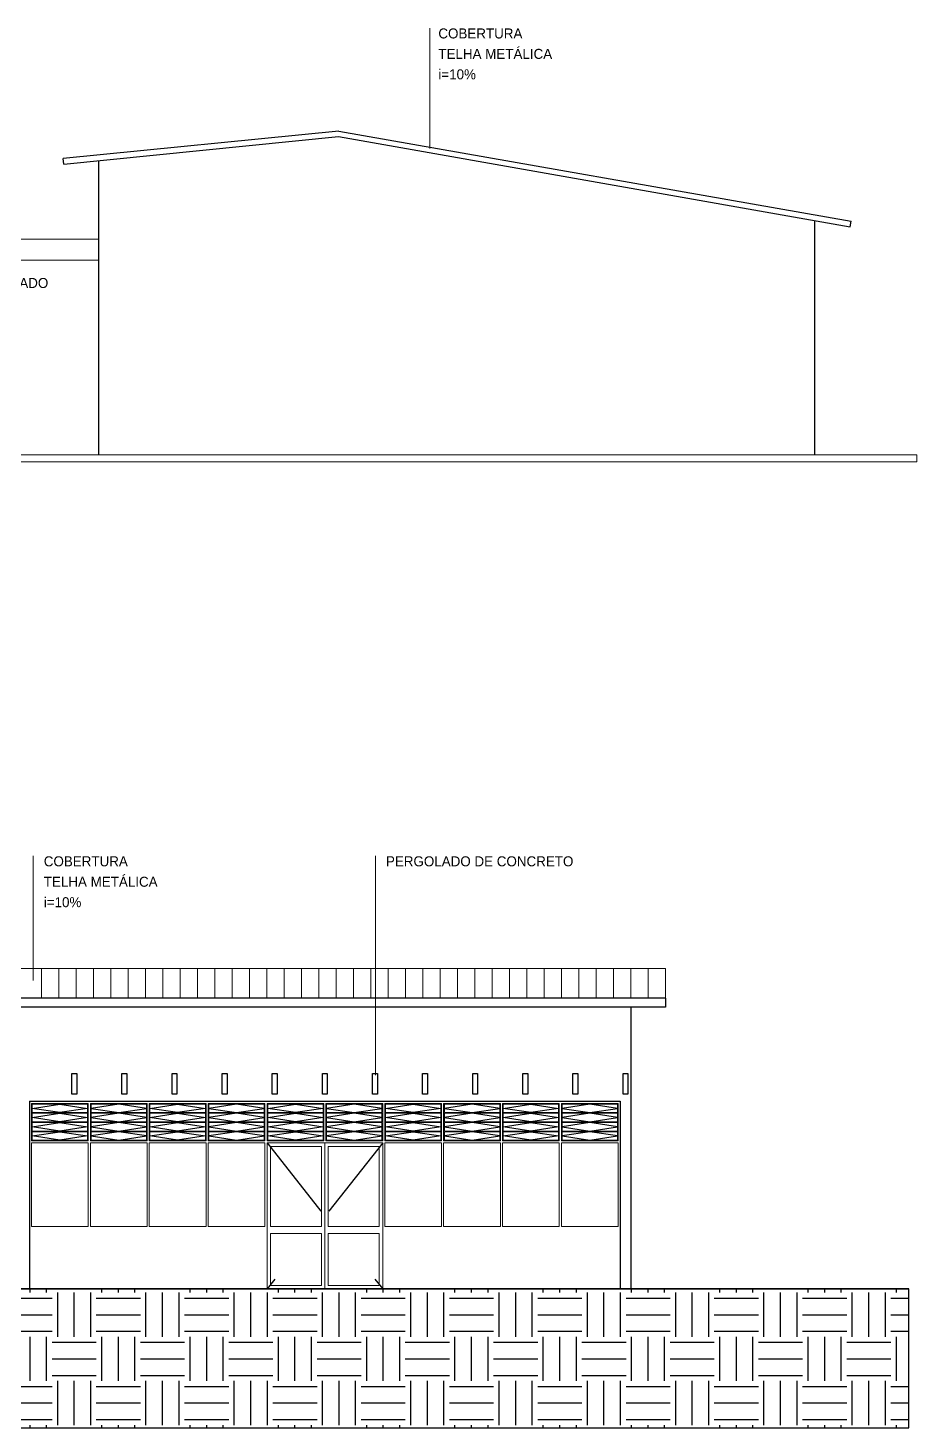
# Model space of a CAD drawing. Header units: millimetres. Extents: x 3006 to 6000, y 1661 to 3774.
# Drawn here: x 4165.25 to 4178.04, y 1793.75 to 1813.89 of the extents above; entities that cross this region are included whole.
import ezdxf

# ---------------------------------------------------------------- set-up
doc = ezdxf.new("R2010")
doc.units = ezdxf.units.MM
doc.header["$LTSCALE"] = 10
doc.linetypes.add('TT3', pattern=[0.25, 0.125, -0.125])
doc.linetypes.add('TT4', pattern=[0.1, 0.05, -0.05])
for name, color, linetype, lineweight in [('.10', 200, 'Continuous', 9), ('.15', 150, 'Continuous', 15), ('.25', 70, 'Continuous', 25), ('.30', 50, 'Continuous', 30), ('COTAS', 230, 'Continuous', 15)]:
    doc.layers.add(name, color=color, linetype=linetype, lineweight=lineweight)
for name, color, linetype in [('.20 hachura', 185, 'Continuous'), ('ARQ-SMB', 9, 'Continuous'), ('Escrita', 34, 'Continuous')]:
    doc.layers.add(name, color=color, linetype=linetype)
doc.styles.add('Texto Wilian', font='himalaya.ttf')
doc.dimstyles.new('Cota 1-75 Exter WMJ', dxfattribs={"dimtxt": 0.12, "dimasz": 0.05, "dimexe": 0.05, "dimexo": 0.1, "dimgap": 0.002, "dimtad": 1, "dimzin": 1, "dimtxsty": 'Texto Wilian', "dimblk": 'BOXFILLED', "dimcen": 2.5, "dimclrd": 230, "dimclre": 230, "dimclrt": 104, "dimazin": 0, "dimtfac": 1, "dimtix": 1, "dimtmove": 0, "dimatfit": 3, "dimfxl": 0.3, "dimfxlon": 1, "dimlwd": 20, "dimarcsym": 1})

# ---------------------------------------------------------------- blocks, each defined once
blk = doc.blocks.new('_BoxFilled')
at = {"color": 0, "linetype": 'ByBlock', "lineweight": -2}
blk.add_line((-0.5, 0), (-1, 0), dxfattribs=at)
at = {"color": 0, "linetype": 'ByBlock'}
blk.add_solid([(-0.5, 0.5), (0.5, 0.5), (-0.5, -0.5), (0.5, -0.5)], dxfattribs=at)

msp = doc.modelspace()

# ---------------------------------------------------------------- hatches: boundary and pattern name
at = {"layer": '.20 hachura', "true_color": 0xc2a3a3}
h = msp.add_hatch(dxfattribs=at)
h.set_pattern_fill('EARTH', color=253, scale=0.1)
h.paths.add_polyline_path([(4152.473, 1795.754), (4152.473, 1793.754), (4177.923, 1793.754), (4177.923, 1795.754)])

# ---------------------------------------------------------------- linework, layer by layer
at = {"layer": '.10', "color": 200, "lineweight": 9}
for p, q in [((4165.303, 1797.884), (4165.303, 1798.424)), ((4165.303, 1798.424), (4166.12, 1798.424)), ((4165.313, 1798.291), (4165.313, 1798.414)), ((4165.313, 1798.414), (4166.11, 1798.414)), ((4166.11, 1798.414), (4166.11, 1798.291)), ((4166.12, 1798.424), (4166.12, 1797.884)), ((4166.967, 1798.424), (4166.15, 1798.424)), ((4166.15, 1798.424), (4166.15, 1797.884)), ((4166.957, 1798.414), (4166.16, 1798.414)), ((4166.16, 1798.414), (4166.16, 1798.291)), ((4166.957, 1798.291), (4166.957, 1798.414)), ((4166.967, 1797.884), (4166.967, 1798.424)), ((4166.997, 1797.884), (4166.997, 1798.424)), ((4166.997, 1798.424), (4167.814, 1798.424)), ((4167.007, 1798.291), (4167.007, 1798.414)), ((4167.007, 1798.414), (4167.804, 1798.414)), ((4167.804, 1798.414), (4167.804, 1798.291)), ((4167.814, 1798.424), (4167.814, 1797.884)), ((4168.661, 1798.424), (4167.844, 1798.424)), ((4167.844, 1798.424), (4167.844, 1797.884)), ((4168.651, 1798.414), (4167.854, 1798.414)), ((4167.854, 1798.414), (4167.854, 1798.291)), ((4168.651, 1798.291), (4168.651, 1798.414)), ((4168.661, 1797.884), (4168.661, 1798.424)), ((4168.691, 1797.884), (4168.691, 1798.424)), ((4168.691, 1798.424), (4169.508, 1798.424)), ((4168.701, 1798.291), (4168.701, 1798.414)), ((4168.701, 1798.414), (4169.498, 1798.414)), ((4169.498, 1798.414), (4169.498, 1798.291)), ((4169.508, 1798.424), (4169.508, 1797.884)), ((4170.355, 1798.424), (4169.538, 1798.424)), ((4169.538, 1798.424), (4169.538, 1797.884)), ((4170.345, 1798.414), (4169.548, 1798.414)), ((4169.548, 1798.414), (4169.548, 1798.291)), ((4170.345, 1798.291), (4170.345, 1798.414)), ((4170.355, 1797.884), (4170.355, 1798.424)), ((4170.385, 1797.884), (4170.385, 1798.424)), ((4170.385, 1798.424), (4171.202, 1798.424)), ((4170.395, 1798.291), (4170.395, 1798.414)), ((4170.395, 1798.414), (4171.192, 1798.414)), ((4171.192, 1798.414), (4171.192, 1798.291)), ((4171.202, 1798.424), (4171.202, 1797.884)), ((4172.049, 1798.424), (4171.232, 1798.424)), ((4171.232, 1798.424), (4171.232, 1797.884)), ((4172.039, 1798.414), (4171.242, 1798.414)), ((4171.242, 1798.414), (4171.242, 1798.291)), ((4172.039, 1798.291), (4172.039, 1798.414)), ((4172.049, 1797.884), (4172.049, 1798.424)), ((4172.079, 1797.884), (4172.079, 1798.424)), ((4172.079, 1798.424), (4172.896, 1798.424)), ((4172.089, 1798.291), (4172.089, 1798.414)), ((4172.089, 1798.414), (4172.886, 1798.414)), ((4172.886, 1798.414), (4172.886, 1798.291)), ((4172.896, 1798.424), (4172.896, 1797.884)), ((4173.743, 1798.424), (4172.926, 1798.424)), ((4172.926, 1798.424), (4172.926, 1797.884)), ((4173.733, 1798.414), (4172.936, 1798.414)), ((4172.936, 1798.414), (4172.936, 1798.291)), ((4173.733, 1798.291), (4173.733, 1798.414)), ((4173.743, 1797.884), (4173.743, 1798.424)), ((4165.313, 1798.291), (4166.11, 1798.291)), ((4165.313, 1798.159), (4165.313, 1798.281)), ((4165.313, 1798.281), (4166.11, 1798.281)), ((4166.11, 1798.281), (4166.11, 1798.159)), ((4166.957, 1798.291), (4166.16, 1798.291)), ((4166.16, 1798.281), (4166.16, 1798.159)), ((4166.957, 1798.281), (4166.16, 1798.281)), ((4166.957, 1798.159), (4166.957, 1798.281)), ((4167.007, 1798.291), (4167.804, 1798.291)), ((4167.007, 1798.159), (4167.007, 1798.281)), ((4167.007, 1798.281), (4167.804, 1798.281)), ((4167.804, 1798.281), (4167.804, 1798.159)), ((4168.651, 1798.291), (4167.854, 1798.291)), ((4167.854, 1798.281), (4167.854, 1798.159)), ((4168.651, 1798.281), (4167.854, 1798.281)), ((4168.651, 1798.159), (4168.651, 1798.281)), ((4168.701, 1798.291), (4169.498, 1798.291)), ((4168.701, 1798.159), (4168.701, 1798.281)), ((4168.701, 1798.281), (4169.498, 1798.281)), ((4169.498, 1798.281), (4169.498, 1798.159)), ((4170.345, 1798.291), (4169.548, 1798.291)), ((4169.548, 1798.281), (4169.548, 1798.159)), ((4170.345, 1798.281), (4169.548, 1798.281)), ((4170.345, 1798.159), (4170.345, 1798.281)), ((4170.395, 1798.291), (4171.192, 1798.291)), ((4170.395, 1798.159), (4170.395, 1798.281)), ((4170.395, 1798.281), (4171.192, 1798.281)), ((4171.192, 1798.281), (4171.192, 1798.159)), ((4172.039, 1798.291), (4171.242, 1798.291)), ((4171.242, 1798.281), (4171.242, 1798.159)), ((4172.039, 1798.281), (4171.242, 1798.281)), ((4172.039, 1798.159), (4172.039, 1798.281)), ((4172.089, 1798.291), (4172.886, 1798.291)), ((4172.089, 1798.159), (4172.089, 1798.281)), ((4172.089, 1798.281), (4172.886, 1798.281)), ((4172.886, 1798.281), (4172.886, 1798.159)), ((4173.733, 1798.291), (4172.936, 1798.291)), ((4172.936, 1798.281), (4172.936, 1798.159)), ((4173.733, 1798.281), (4172.936, 1798.281)), ((4173.733, 1798.159), (4173.733, 1798.281)), ((4165.313, 1798.159), (4166.11, 1798.159)), ((4165.313, 1798.026), (4165.313, 1798.149)), ((4165.313, 1798.149), (4166.11, 1798.149)), ((4165.313, 1798.026), (4166.11, 1798.026)), ((4165.313, 1797.894), (4165.313, 1798.016)), ((4165.313, 1798.016), (4166.11, 1798.016)), ((4166.11, 1798.149), (4166.11, 1798.026)), ((4166.11, 1798.016), (4166.11, 1797.894)), ((4166.957, 1798.159), (4166.16, 1798.159)), ((4166.16, 1798.149), (4166.16, 1798.026)), ((4166.957, 1798.149), (4166.16, 1798.149)), ((4166.957, 1798.026), (4166.16, 1798.026)), ((4166.16, 1798.016), (4166.16, 1797.894)), ((4166.957, 1798.016), (4166.16, 1798.016)), ((4166.957, 1798.026), (4166.957, 1798.149)), ((4166.957, 1797.894), (4166.957, 1798.016)), ((4167.007, 1798.159), (4167.804, 1798.159)), ((4167.007, 1798.026), (4167.007, 1798.149)), ((4167.007, 1798.149), (4167.804, 1798.149)), ((4167.007, 1798.026), (4167.804, 1798.026)), ((4167.007, 1797.894), (4167.007, 1798.016)), ((4167.007, 1798.016), (4167.804, 1798.016)), ((4167.804, 1798.149), (4167.804, 1798.026)), ((4167.804, 1798.016), (4167.804, 1797.894)), ((4168.651, 1798.159), (4167.854, 1798.159)), ((4167.854, 1798.149), (4167.854, 1798.026)), ((4168.651, 1798.149), (4167.854, 1798.149)), ((4168.651, 1798.026), (4167.854, 1798.026)), ((4167.854, 1798.016), (4167.854, 1797.894)), ((4168.651, 1798.016), (4167.854, 1798.016)), ((4168.651, 1798.026), (4168.651, 1798.149)), ((4168.651, 1797.894), (4168.651, 1798.016)), ((4168.701, 1798.159), (4169.498, 1798.159)), ((4168.701, 1798.026), (4168.701, 1798.149)), ((4168.701, 1798.149), (4169.498, 1798.149)), ((4168.701, 1798.026), (4169.498, 1798.026)), ((4168.701, 1797.894), (4168.701, 1798.016)), ((4168.701, 1798.016), (4169.498, 1798.016)), ((4169.498, 1798.149), (4169.498, 1798.026)), ((4169.498, 1798.016), (4169.498, 1797.894)), ((4170.345, 1798.159), (4169.548, 1798.159)), ((4169.548, 1798.149), (4169.548, 1798.026)), ((4170.345, 1798.149), (4169.548, 1798.149)), ((4170.345, 1798.026), (4169.548, 1798.026)), ((4169.548, 1798.016), (4169.548, 1797.894)), ((4170.345, 1798.016), (4169.548, 1798.016)), ((4170.345, 1798.026), (4170.345, 1798.149)), ((4170.345, 1797.894), (4170.345, 1798.016)), ((4170.395, 1798.159), (4171.192, 1798.159)), ((4170.395, 1798.026), (4170.395, 1798.149)), ((4170.395, 1798.149), (4171.192, 1798.149)), ((4170.395, 1798.026), (4171.192, 1798.026)), ((4170.395, 1797.894), (4170.395, 1798.016)), ((4170.395, 1798.016), (4171.192, 1798.016)), ((4171.192, 1798.149), (4171.192, 1798.026)), ((4171.192, 1798.016), (4171.192, 1797.894)), ((4172.039, 1798.159), (4171.242, 1798.159)), ((4171.242, 1798.149), (4171.242, 1798.026)), ((4172.039, 1798.149), (4171.242, 1798.149)), ((4172.039, 1798.026), (4171.242, 1798.026)), ((4171.242, 1798.016), (4171.242, 1797.894)), ((4172.039, 1798.016), (4171.242, 1798.016)), ((4172.039, 1798.026), (4172.039, 1798.149)), ((4172.039, 1797.894), (4172.039, 1798.016)), ((4172.089, 1798.159), (4172.886, 1798.159)), ((4172.089, 1798.026), (4172.089, 1798.149)), ((4172.089, 1798.149), (4172.886, 1798.149)), ((4172.089, 1798.026), (4172.886, 1798.026)), ((4172.089, 1797.894), (4172.089, 1798.016)), ((4172.089, 1798.016), (4172.886, 1798.016)), ((4172.886, 1798.149), (4172.886, 1798.026)), ((4172.886, 1798.016), (4172.886, 1797.894)), ((4173.733, 1798.159), (4172.936, 1798.159)), ((4172.936, 1798.149), (4172.936, 1798.026)), ((4173.733, 1798.149), (4172.936, 1798.149)), ((4173.733, 1798.026), (4172.936, 1798.026)), ((4172.936, 1798.016), (4172.936, 1797.894)), ((4173.733, 1798.016), (4172.936, 1798.016)), ((4173.733, 1798.026), (4173.733, 1798.149)), ((4173.733, 1797.894), (4173.733, 1798.016)), ((4165.303, 1797.884), (4166.12, 1797.884)), ((4166.12, 1797.854), (4165.303, 1797.854)), ((4165.303, 1796.654), (4165.303, 1797.854)), ((4165.313, 1797.894), (4166.11, 1797.894)), ((4166.12, 1797.854), (4166.12, 1796.654)), ((4166.967, 1797.884), (4166.15, 1797.884)), ((4166.967, 1797.854), (4166.15, 1797.854)), ((4166.15, 1797.854), (4166.15, 1796.654)), ((4166.957, 1797.894), (4166.16, 1797.894)), ((4166.967, 1797.854), (4166.967, 1796.654)), ((4166.997, 1797.884), (4167.814, 1797.884)), ((4167.814, 1797.854), (4166.997, 1797.854)), ((4166.997, 1797.854), (4166.997, 1796.654)), ((4167.007, 1797.894), (4167.804, 1797.894)), ((4167.814, 1797.854), (4167.814, 1796.654)), ((4168.661, 1797.884), (4167.844, 1797.884)), ((4168.661, 1797.854), (4167.844, 1797.854)), ((4167.844, 1797.854), (4167.844, 1796.654)), ((4168.651, 1797.894), (4167.854, 1797.894)), ((4168.661, 1797.854), (4168.661, 1796.654)), ((4168.691, 1797.884), (4169.508, 1797.884)), ((4170.355, 1797.854), (4168.691, 1797.854)), ((4168.691, 1797.854), (4168.691, 1795.754)), ((4168.701, 1797.894), (4169.498, 1797.894)), ((4169.473, 1797.804), (4168.741, 1797.804)), ((4168.741, 1797.804), (4168.741, 1796.654)), ((4169.473, 1797.804), (4169.473, 1796.654)), ((4169.523, 1797.854), (4169.523, 1795.754)), ((4170.355, 1797.884), (4169.538, 1797.884)), ((4170.345, 1797.894), (4169.548, 1797.894)), ((4170.305, 1797.804), (4169.573, 1797.804)), ((4169.573, 1797.804), (4169.573, 1796.654)), ((4170.305, 1797.804), (4170.305, 1796.654)), ((4170.355, 1797.854), (4170.355, 1795.754)), ((4170.385, 1797.884), (4171.202, 1797.884)), ((4171.202, 1797.854), (4170.385, 1797.854)), ((4170.385, 1797.854), (4170.385, 1796.654)), ((4170.395, 1797.894), (4171.192, 1797.894)), ((4171.202, 1797.854), (4171.202, 1796.654)), ((4172.049, 1797.884), (4171.232, 1797.884)), ((4172.049, 1797.854), (4171.232, 1797.854)), ((4171.232, 1797.854), (4171.232, 1796.654)), ((4172.039, 1797.894), (4171.242, 1797.894)), ((4172.049, 1797.854), (4172.049, 1796.654)), ((4172.079, 1797.884), (4172.896, 1797.884)), ((4172.896, 1797.854), (4172.079, 1797.854)), ((4172.079, 1797.854), (4172.079, 1796.654)), ((4172.089, 1797.894), (4172.886, 1797.894)), ((4172.896, 1797.854), (4172.896, 1796.654)), ((4173.743, 1797.884), (4172.926, 1797.884)), ((4173.743, 1797.854), (4172.926, 1797.854)), ((4172.926, 1797.854), (4172.926, 1796.654)), ((4173.733, 1797.894), (4172.936, 1797.894)), ((4173.743, 1796.654), (4173.743, 1797.854)), ((4166.12, 1796.654), (4165.303, 1796.654)), ((4166.967, 1796.654), (4166.15, 1796.654)), ((4167.814, 1796.654), (4166.997, 1796.654)), ((4168.661, 1796.654), (4167.844, 1796.654)), ((4169.473, 1796.654), (4168.741, 1796.654)), ((4169.473, 1796.554), (4168.741, 1796.554)), ((4168.741, 1796.554), (4168.741, 1795.804)), ((4169.473, 1796.554), (4169.473, 1795.804)), ((4170.305, 1796.654), (4169.573, 1796.654)), ((4170.305, 1796.554), (4169.573, 1796.554)), ((4169.573, 1796.554), (4169.573, 1795.804)), ((4170.305, 1796.554), (4170.305, 1795.804)), ((4171.202, 1796.654), (4170.385, 1796.654)), ((4172.049, 1796.654), (4171.232, 1796.654)), ((4172.896, 1796.654), (4172.079, 1796.654)), ((4173.743, 1796.654), (4172.926, 1796.654)), ((4169.473, 1795.804), (4168.741, 1795.804)), ((4170.305, 1795.804), (4169.573, 1795.804))]:
    msp.add_line(p, q, dxfattribs=at)
at = {"layer": '.15', "color": 150, "lineweight": 15}
for p, q in [((4163.273, 1810.854), (4166.273, 1810.854)), ((4163.273, 1810.554), (4166.273, 1810.554)), ((4154.763, 1807.754), (4178.041, 1807.754)), ((4154.763, 1807.654), (4178.041, 1807.654)), ((4178.041, 1807.654), (4178.041, 1807.754)), ((4174.423, 1800.366), (4155.973, 1800.366)), ((4165.447, 1800.366), (4165.447, 1799.938)), ((4165.697, 1800.366), (4165.697, 1799.938)), ((4165.946, 1800.366), (4165.946, 1799.938)), ((4166.195, 1800.366), (4166.195, 1799.938)), ((4166.445, 1800.366), (4166.445, 1799.938)), ((4166.694, 1800.366), (4166.694, 1799.938)), ((4166.943, 1800.366), (4166.943, 1799.938)), ((4167.193, 1800.366), (4167.193, 1799.938)), ((4167.442, 1800.366), (4167.442, 1799.938)), ((4167.691, 1800.366), (4167.691, 1799.938)), ((4167.94, 1800.366), (4167.94, 1799.938)), ((4168.19, 1800.366), (4168.19, 1799.938)), ((4168.439, 1800.366), (4168.439, 1799.938)), ((4168.688, 1800.366), (4168.688, 1799.938)), ((4168.938, 1800.366), (4168.938, 1799.938)), ((4169.187, 1800.366), (4169.187, 1799.938)), ((4169.436, 1800.366), (4169.436, 1799.938)), ((4169.686, 1800.366), (4169.686, 1799.938)), ((4169.935, 1800.366), (4169.935, 1799.938)), ((4170.184, 1800.366), (4170.184, 1799.938)), ((4170.434, 1800.366), (4170.434, 1799.938)), ((4170.683, 1800.366), (4170.683, 1799.938)), ((4170.932, 1800.366), (4170.932, 1799.938)), ((4171.182, 1800.366), (4171.182, 1799.938)), ((4171.431, 1800.366), (4171.431, 1799.938)), ((4171.68, 1800.366), (4171.68, 1799.938)), ((4171.93, 1800.366), (4171.93, 1799.938)), ((4172.179, 1800.366), (4172.179, 1799.938)), ((4172.428, 1800.366), (4172.428, 1799.938)), ((4172.678, 1800.366), (4172.678, 1799.938)), ((4172.927, 1800.366), (4172.927, 1799.938)), ((4173.176, 1800.366), (4173.176, 1799.938)), ((4173.426, 1800.366), (4173.426, 1799.938)), ((4173.675, 1800.366), (4173.675, 1799.938)), ((4173.924, 1800.366), (4173.924, 1799.938)), ((4174.174, 1800.366), (4174.174, 1799.938)), ((4174.423, 1800.366), (4174.423, 1799.938))]:
    msp.add_line(p, q, dxfattribs=at)
at = {"layer": '.20 hachura', "color": 253, "true_color": 0xc2a3a3}
msp.add_lwpolyline([(4177.923, 1795.754), (4152.473, 1795.754), (4152.473, 1793.754), (4177.923, 1793.754)], close=True, dxfattribs=at)
at = {"layer": '.25', "color": 70, "lineweight": 25}
for p, q in [((4169.723, 1812.412), (4165.76, 1812.016)), ((4165.768, 1811.936), (4169.72, 1812.331)), ((4169.72, 1812.331), (4177.082, 1811.035)), ((4169.723, 1812.412), (4177.095, 1811.114)), ((4165.768, 1811.936), (4165.76, 1812.016)), ((4177.082, 1811.035), (4177.095, 1811.114)), ((4174.423, 1799.938), (4155.973, 1799.938)), ((4174.423, 1799.809), (4155.973, 1799.809)), ((4174.423, 1799.938), (4174.423, 1799.809))]:
    msp.add_line(p, q, dxfattribs=at)
for points in [[(4165.954, 1798.554), (4165.884, 1798.554), (4165.884, 1798.854), (4165.954, 1798.854)], [(4166.675, 1798.554), (4166.605, 1798.554), (4166.605, 1798.854), (4166.675, 1798.854)], [(4167.395, 1798.554), (4167.325, 1798.554), (4167.325, 1798.854), (4167.395, 1798.854)], [(4168.116, 1798.554), (4168.046, 1798.554), (4168.046, 1798.854), (4168.116, 1798.854)], [(4168.837, 1798.554), (4168.767, 1798.554), (4168.767, 1798.854), (4168.837, 1798.854)], [(4169.558, 1798.554), (4169.488, 1798.554), (4169.488, 1798.854), (4169.558, 1798.854)], [(4170.279, 1798.554), (4170.209, 1798.554), (4170.209, 1798.854), (4170.279, 1798.854)], [(4171, 1798.554), (4170.93, 1798.554), (4170.93, 1798.854), (4171, 1798.854)], [(4171.72, 1798.554), (4171.65, 1798.554), (4171.65, 1798.854), (4171.72, 1798.854)], [(4172.441, 1798.554), (4172.371, 1798.554), (4172.371, 1798.854), (4172.441, 1798.854)], [(4173.162, 1798.554), (4173.092, 1798.554), (4173.092, 1798.854), (4173.162, 1798.854)], [(4173.883, 1798.554), (4173.813, 1798.554), (4173.813, 1798.854), (4173.883, 1798.854)]]:
    msp.add_lwpolyline(points, close=True, dxfattribs=at)
at = {"layer": '.30', "color": 50, "lineweight": 30}
for p, q in [((4166.273, 1807.754), (4166.273, 1811.987)), ((4176.573, 1807.754), (4176.573, 1811.125)), ((4173.923, 1799.809), (4173.923, 1795.754)), ((4165.273, 1798.454), (4165.273, 1795.754)), ((4165.273, 1798.454), (4173.773, 1798.454)), ((4173.773, 1798.454), (4173.773, 1795.754)), ((4152.473, 1795.754), (4177.923, 1795.754))]:
    msp.add_line(p, q, dxfattribs=at)
at = {"layer": 'ARQ-SMB', "linetype": 'TT3'}
for p, q in [((4170.355, 1797.854), (4168.691, 1795.754)), ((4168.691, 1797.854), (4170.355, 1795.754))]:
    msp.add_line(p, q, dxfattribs=at)
at = {"layer": 'ARQ-SMB', "linetype": 'TT4'}
for points in [[(4165.313, 1798.352), (4165.711, 1798.414), (4166.11, 1798.352), (4165.711, 1798.291)], [(4166.957, 1798.352), (4166.558, 1798.414), (4166.16, 1798.352), (4166.558, 1798.291)], [(4167.007, 1798.352), (4167.405, 1798.414), (4167.804, 1798.352), (4167.405, 1798.291)], [(4168.651, 1798.352), (4168.252, 1798.414), (4167.854, 1798.352), (4168.252, 1798.291)], [(4168.701, 1798.352), (4169.099, 1798.414), (4169.498, 1798.352), (4169.099, 1798.291)], [(4170.345, 1798.352), (4169.946, 1798.414), (4169.548, 1798.352), (4169.946, 1798.291)], [(4170.395, 1798.352), (4170.793, 1798.414), (4171.192, 1798.352), (4170.793, 1798.291)], [(4172.039, 1798.352), (4171.64, 1798.414), (4171.242, 1798.352), (4171.64, 1798.291)], [(4172.089, 1798.352), (4172.487, 1798.414), (4172.886, 1798.352), (4172.487, 1798.291)], [(4173.733, 1798.352), (4173.334, 1798.414), (4172.936, 1798.352), (4173.334, 1798.291)], [(4165.313, 1798.22), (4165.711, 1798.281), (4166.11, 1798.22), (4165.711, 1798.159)], [(4166.957, 1798.22), (4166.558, 1798.281), (4166.16, 1798.22), (4166.558, 1798.159)], [(4167.007, 1798.22), (4167.405, 1798.281), (4167.804, 1798.22), (4167.405, 1798.159)], [(4168.651, 1798.22), (4168.252, 1798.281), (4167.854, 1798.22), (4168.252, 1798.159)], [(4168.701, 1798.22), (4169.099, 1798.281), (4169.498, 1798.22), (4169.099, 1798.159)], [(4170.345, 1798.22), (4169.946, 1798.281), (4169.548, 1798.22), (4169.946, 1798.159)], [(4170.395, 1798.22), (4170.793, 1798.281), (4171.192, 1798.22), (4170.793, 1798.159)], [(4172.039, 1798.22), (4171.64, 1798.281), (4171.242, 1798.22), (4171.64, 1798.159)], [(4172.089, 1798.22), (4172.487, 1798.281), (4172.886, 1798.22), (4172.487, 1798.159)], [(4173.733, 1798.22), (4173.334, 1798.281), (4172.936, 1798.22), (4173.334, 1798.159)], [(4165.313, 1798.087), (4165.711, 1798.149), (4166.11, 1798.087), (4165.711, 1798.026)], [(4165.313, 1797.955), (4165.711, 1798.016), (4166.11, 1797.955), (4165.711, 1797.894)], [(4166.957, 1798.087), (4166.558, 1798.149), (4166.16, 1798.087), (4166.558, 1798.026)], [(4166.957, 1797.955), (4166.558, 1798.016), (4166.16, 1797.955), (4166.558, 1797.894)], [(4167.007, 1798.087), (4167.405, 1798.149), (4167.804, 1798.087), (4167.405, 1798.026)], [(4167.007, 1797.955), (4167.405, 1798.016), (4167.804, 1797.955), (4167.405, 1797.894)], [(4168.651, 1798.087), (4168.252, 1798.149), (4167.854, 1798.087), (4168.252, 1798.026)], [(4168.651, 1797.955), (4168.252, 1798.016), (4167.854, 1797.955), (4168.252, 1797.894)], [(4168.701, 1798.087), (4169.099, 1798.149), (4169.498, 1798.087), (4169.099, 1798.026)], [(4168.701, 1797.955), (4169.099, 1798.016), (4169.498, 1797.955), (4169.099, 1797.894)], [(4170.345, 1798.087), (4169.946, 1798.149), (4169.548, 1798.087), (4169.946, 1798.026)], [(4170.345, 1797.955), (4169.946, 1798.016), (4169.548, 1797.955), (4169.946, 1797.894)], [(4170.395, 1798.087), (4170.793, 1798.149), (4171.192, 1798.087), (4170.793, 1798.026)], [(4170.395, 1797.955), (4170.793, 1798.016), (4171.192, 1797.955), (4170.793, 1797.894)], [(4172.039, 1798.087), (4171.64, 1798.149), (4171.242, 1798.087), (4171.64, 1798.026)], [(4172.039, 1797.955), (4171.64, 1798.016), (4171.242, 1797.955), (4171.64, 1797.894)], [(4172.089, 1798.087), (4172.487, 1798.149), (4172.886, 1798.087), (4172.487, 1798.026)], [(4172.089, 1797.955), (4172.487, 1798.016), (4172.886, 1797.955), (4172.487, 1797.894)], [(4173.733, 1798.087), (4173.334, 1798.149), (4172.936, 1798.087), (4173.334, 1798.026)], [(4173.733, 1797.955), (4173.334, 1798.016), (4172.936, 1797.955), (4173.334, 1797.894)]]:
    msp.add_lwpolyline(points, close=True, dxfattribs=at)

# ---------------------------------------------------------------- texts
at = {"layer": 'Escrita', "style": 'Texto Wilian'}
for s, p in [('COBERTURA', (4171.156, 1813.744)), ('TELHA METÁLICA', (4171.156, 1813.45)), ('i=10%%%', (4171.156, 1813.156)), ('PERGOLADO', (4164.325, 1810.154)), ('COBERTURA', (4165.48, 1801.834)), ('PERGOLADO DE CONCRETO', (4170.402, 1801.834)), ('TELHA METÁLICA', (4165.48, 1801.54)), ('i=10%%%', (4165.48, 1801.246))]:
    msp.add_text(s, height=0.144, dxfattribs=at).set_placement(p)

# ---------------------------------------------------------------- leaders
at = {"layer": 'COTAS'}
for points in [[(4171.031, 1812.161), (4171.031, 1813.894)], [(4165.328, 1800.192), (4165.328, 1801.984)], [(4170.251, 1798.828), (4170.251, 1801.984)]]:
    msp.add_leader(points, dimstyle='Cota 1-75 Exter WMJ', override={"dimtmove": 1}, dxfattribs=at)

doc.saveas('drawing.dxf')
